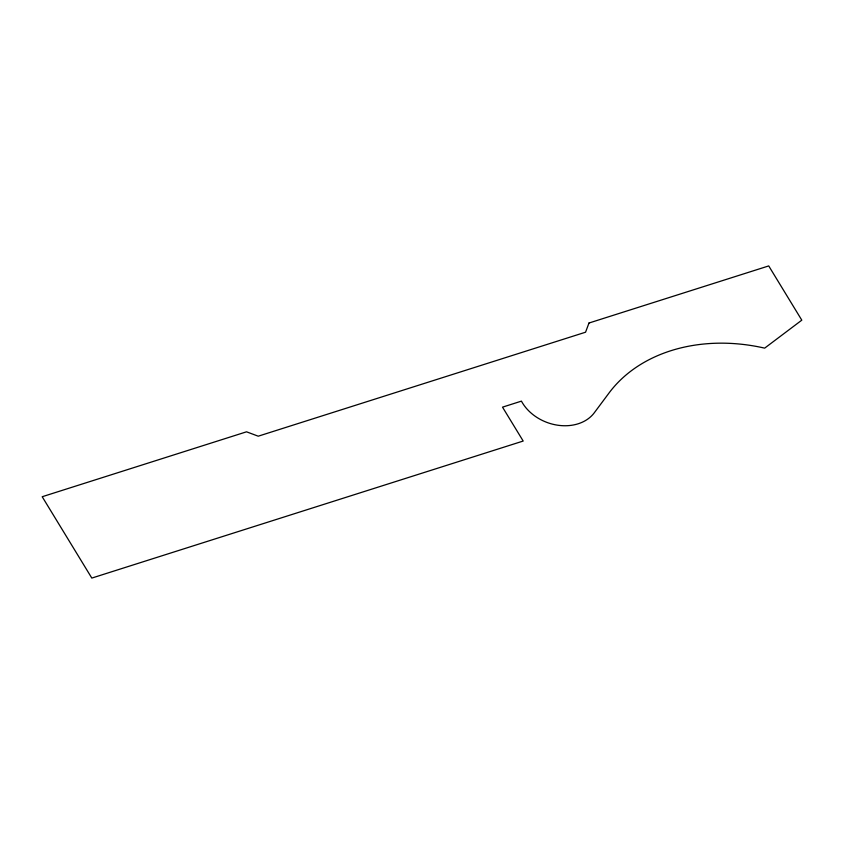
<?xml version="1.0" encoding="UTF-8"?>
<svg xmlns="http://www.w3.org/2000/svg" width="844" height="844" viewBox="0 0 844 844"><rect width="100%" height="100%" fill="white"/><g stroke="black" fill="none" stroke-linecap="round" stroke-linejoin="round"><path stroke-width="1.27" d="M588.985 323.02L585.557 332.209L258.232 436.19L246.532 431.811L42.2 496.726L91.817 578.077L523.185 441.043L502.518 407.146L521.434 401.132A42.031 32.979 20.5 0 0 557.135 425.123A42.031 32.979 20.5 0 0 594.313 412.748L609.02 393.009A161.088 126.41 20.5 0 1 764.664 348.139L801.8 320.161L768.726 265.923L588.985 323.02"/></g></svg>
